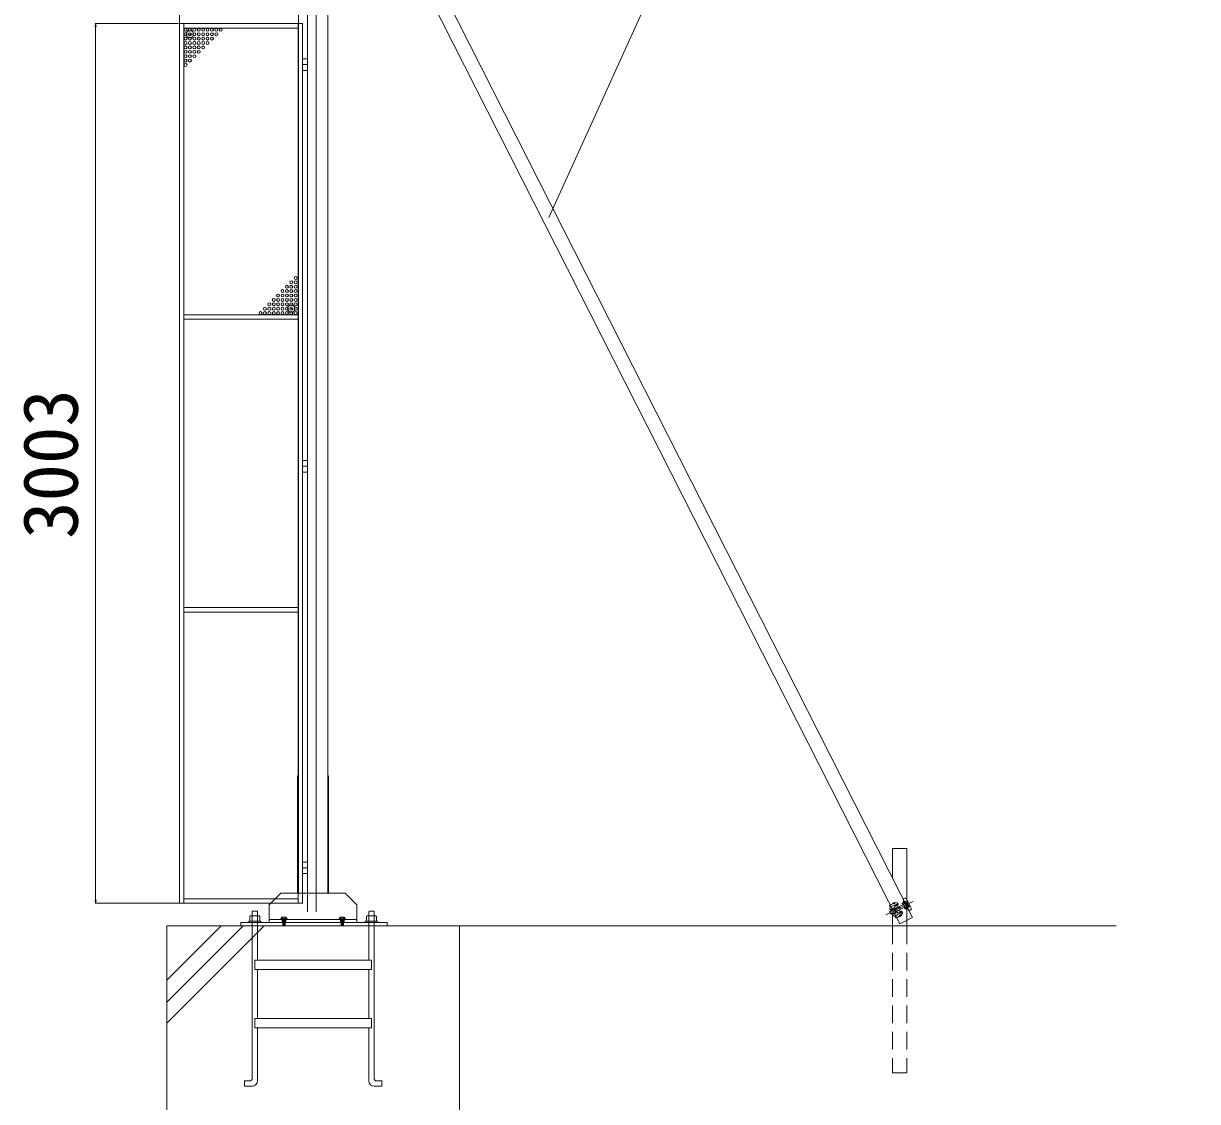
# Model space of a CAD drawing. Units: millimetres, scale not verified. Extents: x -12406 to 12406, y -8553 to 8553.
# Drawn here: x 3424 to 7433, y -5524 to -1843 of the extents above; entities that cross this region are included whole.
import ezdxf
from ezdxf.enums import TextEntityAlignment as Align

# ---------------------------------------------------------------- set-up
doc = ezdxf.new("R2010")
doc.units = ezdxf.units.MM
doc.header["$LTSCALE"] = 50
doc.header["$PDMODE"] = 32
doc.header["$PDSIZE"] = 25
for name, pattern in [('CHAIN2', [12, 9, -1, 1, -1]), ('DASHED1', [1.8, 1.2, -0.6]), ('DOUBLE_CHAIN2', [12.8, 9, -1, 0.6, -0.6, 0.6, -1])]:
    doc.linetypes.add(name, pattern=pattern)
for name, color, linetype, lineweight in [('0-0_0', 7, 'Continuous', 9), ('0-4_CYG-144', 7, 'Continuous', 9), ('0-5_CYG-36', 7, 'Continuous', 9), ('0-9_TEXT', 7, 'Continuous', 9), ('0-A_ﾒッｼュﾊﾟﾈﾙ用ﾌﾞﾛッｸ', 7, 'Continuous', 9), ('0-D_寸法', 7, 'Continuous', 9)]:
    doc.layers.add(name, color=color, linetype=linetype, lineweight=lineweight)
doc.styles.add('ＭＳ ゴシック', font='')
doc.styles.get('ＭＳ ゴシック').set_extended_font_data('MS Gothic')

msp = doc.modelspace()

# ---------------------------------------------------------------- linework, layer by layer
at = {"layer": '0-0_0', "color": 134}
for p, q in [((3668.92, -1853.49), (3670.59, -1843.5)), ((3670.59, -1843.5), (3672.25, -1853.49)), ((3668.92, -1853.49), (3672.25, -1853.49)), ((3668.92, -4836.49), (3670.59, -4846.49)), ((3668.92, -4836.49), (3672.25, -4836.49)), ((3670.59, -4846.49), (3672.25, -4836.49))]:
    msp.add_line(p, q, dxfattribs=at)
at = {"layer": '0-0_0'}
for p, q in [((3953.76, -1843.5), (3669.59, -1843.5)), ((3956.75, -4846.49), (3956.75, -1843.5)), ((3971.76, -4846.49), (3971.76, -1843.5)), ((4361.76, -4846.49), (4361.76, -1843.5)), ((4376.76, -1843.5), (4376.76, -4846.49)), ((3670.59, -1853.49), (3670.59, -4836.49)), ((4376.76, -4725.64), (4393.68, -4725.64)), ((3955.76, -4846.49), (3669.59, -4846.49))]:
    msp.add_line(p, q, dxfattribs=at)
for points in [[(4376.97, -1963.49), (4393.97, -1963.49), (4393.97, -1983.49), (4376.97, -1983.49)], [(4376.76, -2003.39), (4393.97, -2003.39), (4393.97, -1983.49)], [(4376.55, -3374.47), (4393.76, -3374.47), (4393.76, -3354.57), (4376.55, -3354.57)], [(4376.76, -3334.99), (4393.76, -3334.99), (4393.76, -3355)], [(4376.55, -4745.53), (4393.76, -4745.53), (4393.76, -4725.64), (4376.55, -4725.64)], [(4393.76, -4726.49), (4393.76, -4706.49), (4376.76, -4706.49)]]:
    msp.add_lwpolyline(points, dxfattribs=at)
at = {"layer": '0-4_CYG-144'}
for p, q in [((3912.66, -5185.17), (4173.95, -4923.98)), ((3912.66, -5110.57), (4097.97, -4925.27)), ((3913.59, -5256.24), (4245.76, -4923.98)), ((4913.59, -4923.98), (4913.59, -5921.66))]:
    msp.add_line(p, q, dxfattribs=at)
msp.add_lwpolyline([(3913.59, -4923.98), (3913.59, -5921.66), (4913.59, -5921.66)], dxfattribs=at)
at = {"layer": '0-5_CYG-36'}
for p, q in [((4463.04, -4812.03), (4463.04, -412.04)), ((6459.7, -4894.99), (4294.39, -626.91)), ((6416.43, -4917.12), (4398.31, -939.17)), ((4359.84, -4412.03), (4359.84, -4812.03)), ((4359.84, -4412.03), (4363.04, -4412.03)), ((4466.24, -4412.03), (4463.04, -4412.03)), ((4466.24, -4412.03), (4466.24, -4812.03)), ((6440.51, -4926.09), (6440.51, -4660.2)), ((4263.04, -4852.03), (4303.04, -4812.03)), ((4523.04, -4812.03), (4303.04, -4812.03)), ((4523.04, -4812.03), (4563.04, -4852.03)), ((6397.8, -4850.05), (6394.64, -4843.67)), ((6440.52, -4845.45), (6399.52, -4865.8)), ((6401.02, -4856.27), (6409.55, -4849.99)), ((6410, -4847.2), (6410.15, -4847.49)), ((6410.15, -4847.49), (6410.76, -4848.72)), ((6424.59, -4847.78), (6439.28, -4841.38)), ((6425.87, -4850.72), (6424.59, -4847.78)), ((6425.87, -4850.72), (6440.56, -4844.31)), ((6427.76, -4831.69), (6432.25, -4829.47)), ((6442.79, -4865.34), (6429.84, -4839.23)), ((6431.74, -4849.82), (6431.06, -4848.45)), ((6431.74, -4849.81), (6431.06, -4848.45)), ((6434.97, -4842.82), (6435.15, -4843.18)), ((6437.11, -4847.14), (6436.57, -4846.05)), ((6438.94, -4831.72), (6454.95, -4863.97)), ((6444.97, -4854.41), (6440.52, -4845.45)), ((6446.31, -4853.75), (6441.86, -4844.78)), ((4199.41, -4890.2), (4229.26, -4890.2)), ((4205.38, -4874.23), (4205.38, -5444.34)), ((4223.29, -4874.23), (4205.38, -4874.23)), ((4223.29, -5041.38), (4223.29, -4874.23)), ((4263.04, -4852.03), (4263.04, -4912.03)), ((4563.04, -4912.03), (4563.04, -4852.03)), ((4597.39, -4890.2), (4627.24, -4890.2)), ((4603.35, -4876.22), (4603.35, -5041.38)), ((4619.27, -4874.23), (4605.34, -4874.23)), ((4621.26, -5444.34), (4621.26, -4876.22)), ((6381.03, -4854.05), (6383.97, -4859.96)), ((6381.96, -4874.52), (6381.69, -4876.16)), ((6381.69, -4876.16), (6384.94, -4882.7)), ((6389.47, -4870.8), (6381.96, -4874.52)), ((6390.61, -4871.35), (6383.27, -4874.99)), ((6386.41, -4883.48), (6384.94, -4882.7)), ((6393.91, -4879.76), (6386.41, -4883.48)), ((6394.16, -4878.51), (6386.83, -4882.16)), ((6388.38, -4865.76), (6388.06, -4867.83)), ((6388.38, -4865.76), (6394.95, -4862.49)), ((6391.9, -4925.14), (6391.9, -4880.75)), ((6398.49, -4866.32), (6393.03, -4869.01)), ((6397.27, -4883.68), (6395.41, -4882.66)), ((6403.84, -4880.4), (6397.27, -4883.66)), ((6402.97, -4875.22), (6397.49, -4877.96)), ((6399.63, -4864.64), (6399.2, -4863.74)), ((6408.45, -4860.26), (6399.63, -4864.64)), ((6414.78, -4859.35), (6400.11, -4866.63)), ((6418.29, -4866.53), (6403.62, -4873.82)), ((6444.97, -4854.41), (6403.92, -4874.8)), ((6413.79, -4871.01), (6404.97, -4875.39)), ((6404.97, -4875.39), (6405.41, -4876.27)), ((6405.76, -4854.83), (6408.45, -4860.26)), ((6406.37, -4856.06), (6409.55, -4853.72)), ((6412.47, -4879.34), (6422.62, -4876.34)), ((6413.58, -4858.83), (6414.74, -4859.38)), ((6416.48, -4876.42), (6413.79, -4871.01)), ((6419.32, -4893.38), (6415.53, -4885.77)), ((6415.88, -4875.2), (6419.66, -4874.09)), ((6418.02, -4867.79), (6418.29, -4866.53)), ((6445.9, -4855.06), (6431.92, -4862.9)), ((6433.48, -4865.7), (6431.92, -4862.9)), ((6447.47, -4857.86), (6433.48, -4865.7)), ((6436.86, -4860.13), (6436.19, -4858.77)), ((6436.86, -4860.13), (6436.19, -4858.77)), ((6438.33, -4863.09), (6438.29, -4863)), ((6442.1, -4857.19), (6441.56, -4856.1)), ((6442.1, -4857.19), (6441.56, -4856.11)), ((6443.7, -4860.43), (6443.52, -4860.07)), ((6452.7, -4870.67), (6448.22, -4872.89)), ((7155, -4923.98), (3913.59, -4923.98)), ((4166.1, -4912.03), (4666.05, -4912.03)), ((4166.1, -4912.03), (4166.1, -4923.98)), ((4197.42, -4908.11), (4197.42, -4892.19)), ((4231.25, -4892.19), (4231.25, -4908.11)), ((4263.04, -4902.03), (4563.04, -4902.03)), ((4305.87, -4899.65), (4305.87, -4895.68)), ((4307.86, -4893.69), (4319.8, -4893.69)), ((4309.85, -4899.65), (4309.85, -4893.69)), ((4317.81, -4899.65), (4317.81, -4893.69)), ((4321.79, -4895.68), (4321.79, -4899.65)), ((4504.86, -4899.65), (4504.86, -4895.68)), ((4506.85, -4893.69), (4518.78, -4893.69)), ((4508.84, -4899.65), (4508.84, -4893.69)), ((4516.8, -4893.69), (4516.8, -4899.65)), ((4520.77, -4895.68), (4520.77, -4899.65)), ((4595.4, -4908.11), (4595.4, -4892.19)), ((4629.23, -4892.19), (4629.23, -4908.11)), ((4666.04, -4912.03), (4666.04, -4923.98)), ((6402.16, -4896.6), (6399.22, -4890.68)), ((6413.17, -4892.24), (6412.62, -4891.14)), ((6416.43, -4917.12), (6459.7, -4894.99)), ((4223.29, -5240.37), (4223.29, -5073.22)), ((4603.35, -5073.22), (4603.35, -5240.37)), ((4223.29, -5453.29), (4223.29, -5272.21)), ((4603.35, -5272.21), (4603.35, -5453.29)), ((4205.38, -5471.19), (4178.52, -5471.19)), ((4621.26, -5471.19), (4648.13, -5471.19))]:
    msp.add_line(p, q, dxfattribs=at)
at = {"layer": '0-5_CYG-36', "linetype": 'CHAIN2'}
msp.add_line((6462.18, -4840.28), (6369.07, -4886.5), dxfattribs=at)
at = {"layer": '0-5_CYG-36', "linetype": 'DOUBLE_CHAIN2'}
for p, q in [((4307.86, -4901.64), (4307.86, -4911.59)), ((4317.81, -4901.64), (4309.85, -4901.64)), ((4317.81, -4903.63), (4309.85, -4901.64)), ((4317.81, -4905.62), (4309.85, -4903.63)), ((4317.81, -4907.61), (4309.85, -4905.62)), ((4317.81, -4909.6), (4309.85, -4907.61)), ((4317.81, -4911.59), (4309.85, -4909.6)), ((4317.81, -4913.58), (4309.85, -4911.59)), ((4317.81, -4915.57), (4309.85, -4913.58)), ((4317.81, -4917.56), (4309.85, -4915.57)), ((4317.81, -4919.55), (4309.85, -4917.56)), ((4317.81, -4921.54), (4309.85, -4919.55)), ((4317.81, -4923.53), (4309.85, -4921.54)), ((4319.8, -4901.64), (4319.8, -4911.59)), ((4506.85, -4901.64), (4506.85, -4911.59)), ((4516.8, -4903.63), (4508.84, -4901.64)), ((4516.8, -4905.62), (4508.84, -4903.63)), ((4516.8, -4907.61), (4508.84, -4905.62)), ((4516.8, -4909.6), (4508.84, -4907.61)), ((4516.8, -4911.59), (4508.84, -4909.6)), ((4516.8, -4913.58), (4508.84, -4911.59)), ((4516.8, -4915.57), (4508.84, -4913.58)), ((4516.8, -4917.56), (4508.84, -4915.57)), ((4516.8, -4919.55), (4508.84, -4917.56)), ((4516.8, -4921.54), (4508.84, -4919.55)), ((4516.8, -4923.53), (4508.84, -4921.54)), ((4518.78, -4901.64), (4518.78, -4911.59))]:
    msp.add_line(p, q, dxfattribs=at)
at = {"layer": '0-5_CYG-36', "linetype": 'DASHED1'}
for p, q in [((6391.9, -4926.09), (6391.9, -5426.01)), ((6440.51, -4926.09), (6440.51, -5426.01)), ((6391.9, -5426.01), (6440.51, -5426.01))]:
    msp.add_line(p, q, dxfattribs=at)
at = {"layer": '0-5_CYG-36'}
for points in [[(6391.9, -4762.51), (6391.9, -4660.2), (6440.51, -4660.2)], [(6395.73, -4847.59), (6400.89, -4845.03), (6399.56, -4844.57), (6392.39, -4848.14), (6391.84, -4848.97)], [(6434.98, -4840.03), (6427.36, -4843.8), (6427.03, -4844.81)], [(6427.03, -4844.81), (6427.47, -4845.71), (6428.48, -4846.05), (6436.09, -4842.26), (6436.43, -4841.26), (6435.98, -4840.36)], [(6416.18, -4888.8), (6420.68, -4886.57), (6421.68, -4886.9), (6422.12, -4887.8), (6421.79, -4888.81), (6414.18, -4892.59), (6413.17, -4892.24)], [(4500.88, -4901.64), (4500.88, -4899.65), (4524.76, -4899.65), (4524.76, -4901.64)], [(4178.52, -5471.19), (4178.52, -5453.29), (4196.43, -5453.29)], [(4648.13, -5471.19), (4648.13, -5453.29), (4630.22, -5453.29)]]:
    msp.add_lwpolyline(points, dxfattribs=at)
for points in [[(6436.65, -4864.2), (6436.54, -4863.98), (6445.49, -4859.54), (6445.61, -4859.76), (6445.27, -4860.77), (6437.65, -4864.55)], [(4235.23, -4908.11), (4193.44, -4908.11), (4193.44, -4912.09), (4235.23, -4912.09)], [(4325.77, -4901.64), (4301.89, -4901.64), (4301.89, -4899.65), (4325.77, -4899.65)], [(4633.2, -4908.11), (4591.42, -4908.11), (4591.42, -4912.09), (4633.2, -4912.09)], [(4612.31, -5073.22), (4214.34, -5073.22), (4214.34, -5041.38), (4612.31, -5041.38)], [(4612.31, -5272.21), (4214.34, -5272.21), (4214.34, -5240.37), (4612.31, -5240.37)]]:
    msp.add_lwpolyline(points, close=True, dxfattribs=at)
at = {"layer": '0-5_CYG-36', "linetype": 'DOUBLE_CHAIN2'}
for points in [[(4309.85, -4899.65), (4309.85, -4923.53), (4317.81, -4923.53), (4317.81, -4899.65)], [(4508.84, -4899.65), (4508.84, -4923.53), (4516.8, -4923.53), (4516.8, -4899.65)]]:
    msp.add_lwpolyline(points, dxfattribs=at)
at = {"layer": '0-5_CYG-36'}
for centre, radius, start, end in [((6420.65, -4924.24), 80.6, 100.823, 119.434), ((6765.13, -5726.57), 946.72, 112.012, 113.741), ((6406.43, -4848.98), 4, 26.4, 106.989), ((6407.17, -4850.49), 4, 306.383, 26.4), ((6408.36, -4848.38), 2, 306.383, 26.4), ((6416.85, -4837.89), 12.55, 308.057, 29.606), ((6434.47, -4833.94), 5, 26.4, 116.4), ((6440.97, -4845.23), 4.2, 26.4, 113.538), ((6440.97, -4845.23), 1, 26.4, 113.538), ((6443.86, -4841.09), 1, 116.4, 206.4), ((4199.41, -4892.19), 1.99, 90, 180), ((4229.26, -4892.19), 1.99, 0, 90), ((4597.39, -4892.19), 1.99, 90, 180), ((4605.34, -4876.22), 1.99, 90, 180), ((4619.27, -4876.22), 1.99, 0, 90), ((4627.24, -4892.19), 1.99, 0, 90), ((6387.65, -4864.65), 5.58, 132.772, 205.788), ((6388.65, -4863.62), 6.94, 209.778, 267.587), ((6383.52, -4860.18), 0.5, 312.772, 26.4), ((6396.74, -4858.93), 10.8, 219.289, 249.774), ((6399.13, -4884.73), 6.94, 145.213, 203.022), ((6397.71, -4884.92), 5.58, 207.012, 280.028), ((6408.01, -4867.15), 15.09, 187.049, 225.751), ((6399.97, -4859.35), 7.12, 211.052, 258.011), ((6405.25, -4881.11), 8.38, 157.938, 197.834), ((6376.73, -4882.52), 28.24, 12.812, 39.975), ((6408.77, -4866.72), 10.3, 177.763, 235.639), ((6404.58, -4861.1), 6, 126.383, 206.122), ((6398.77, -4890.9), 0.5, 26.4, 100.028), ((6282.86, -4671.69), 247.98, 297.984, 304.414), ((6407.62, -4878.26), 5.56, 146.937, 208.834), ((6370.19, -4822.61), 80.6, 293.366, 311.977), ((6410.77, -4873.58), 6, 206.678, 286.417), ((6407.56, -4853.94), 2, 126.383, 206.4), ((6390.86, -4875.51), 28.24, 15.865, 36.28), ((6391.42, -4875.23), 28.24, 17.932, 34.217), ((6418.27, -4875.54), 2, 206.4, 286.417), ((6420.79, -4877.93), 4, 26.4, 106.417), ((6423.19, -4878.26), 2, 26.4, 106.417), ((6421.54, -4879.44), 4, 305.811, 26.4), ((6421.91, -4860.27), 10.25, 357.171, 55.629), ((6436.68, -4877.84), 12.55, 23.194, 104.743), ((6445.41, -4854.19), 1, 299.262, 26.4), ((6445.41, -4854.19), 4.2, 299.262, 26.4), ((6451.86, -4857.22), 1, 206.4, 296.4), ((6450.48, -4866.19), 5, 296.4, 26.4), ((4307.86, -4895.68), 1.99, 90, 180), ((4319.8, -4895.68), 1.99, 0, 90), ((4506.85, -4895.68), 1.99, 90, 180), ((4518.78, -4895.68), 1.99, 0, 90), ((4196.43, -5444.34), 8.96, 270, 0), ((4630.22, -5444.34), 8.96, 180, 270), ((4205.38, -5453.29), 17.91, 270, 0), ((4621.26, -5453.29), 17.91, 180, 270)]:
    msp.add_arc(centre, radius, start, end, dxfattribs=at)
at = {"layer": '0-5_CYG-36', "linetype": 'DOUBLE_CHAIN2'}
for centre in [(4319.8, -4895.68), (4518.78, -4895.68)]:
    msp.add_arc(centre, 1.99, 0, 90, dxfattribs=at)
at = {"layer": '0-9_TEXT'}
msp.add_lwpolyline([(5217.95, -2505.51), (5603.44, -1655.53), (7432.9, -1655.53)], dxfattribs=at)
at = {"layer": '0-A_ﾒッｼュﾊﾟﾈﾙ用ﾌﾞﾛッｸ'}
for centre in [(3977.75, -1864.7), (3977.75, -1879.7), (3992.75, -1864.7), (3992.75, -1879.7), (4007.76, -1864.7), (4007.76, -1879.7), (4022.76, -1864.7), (4022.76, -1879.7), (4037.76, -1864.7), (4037.76, -1879.7), (4052.75, -1864.7), (4052.75, -1879.7), (4067.75, -1864.7), (4067.75, -1879.7), (4082.76, -1864.7), (4082.76, -1879.7), (4097.76, -1864.7), (3977.75, -1894.7), (3977.75, -1909.7), (3977.75, -1924.7), (3992.75, -1894.7), (3992.75, -1909.7), (3992.75, -1924.7), (4007.76, -1894.7), (4007.76, -1909.7), (4007.76, -1924.7), (4022.76, -1894.7), (4022.76, -1909.7), (4022.76, -1924.7), (4037.76, -1894.7), (4037.76, -1909.7), (4037.76, -1924.7), (4052.75, -1894.7), (4052.75, -1909.7), (4067.75, -1894.7), (3977.75, -1939.7), (3977.75, -1954.7), (3992.75, -1939.7), (3992.75, -1954.7), (4007.76, -1939.7), (4007.76, -1954.7), (4022.76, -1939.7), (3977.75, -1969.7), (3977.75, -1984.7), (3992.75, -1969.7), (4338.76, -2726.7), (4353.76, -2711.7), (4353.76, -2726.7), (4308.76, -2756.7), (4323.76, -2741.7), (4323.76, -2756.7), (4338.76, -2741.7), (4338.76, -2756.7), (4353.76, -2741.7), (4353.76, -2756.7), (4263.76, -2801.7), (4278.76, -2786.7), (4278.76, -2801.7), (4293.76, -2771.7), (4293.76, -2786.7), (4293.76, -2801.7), (4308.76, -2771.7), (4308.76, -2786.7), (4308.76, -2801.7), (4323.76, -2771.7), (4323.76, -2786.7), (4323.76, -2801.7), (4338.76, -2771.7), (4338.76, -2786.7), (4338.76, -2801.7), (4353.76, -2771.7), (4353.76, -2786.7), (4353.76, -2801.7), (4233.76, -2831.7), (4248.76, -2816.7), (4248.76, -2831.7), (4263.76, -2816.7), (4263.76, -2831.7), (4278.76, -2816.7), (4278.76, -2831.7), (4293.76, -2816.7), (4293.76, -2831.7), (4308.76, -2816.7), (4308.76, -2831.7), (4323.76, -2816.7), (4323.76, -2831.7), (4338.76, -2816.7), (4338.76, -2831.7), (4353.76, -2816.7), (4353.76, -2831.7)]:
    msp.add_circle(centre, 5, dxfattribs=at)
for p in [(3992.75, -1879.7), (4338.76, -2816.7)]:
    msp.add_point(p, dxfattribs=at)
at = {"layer": '0-D_寸法'}
for p, q in [((4393.97, -4875.75), (4393.97, -641.05)), ((4363.19, -735.56), (4363.19, -4812.03)), ((3956.75, -1844.49), (3956.75, -1685.31)), ((4376.76, -1843.5), (3956.75, -1843.5)), ((4361.76, -1858.49), (3971.76, -1858.49)), ((4361.76, -2837.49), (3971.76, -2837.49)), ((4361.76, -2852.49), (3971.76, -2852.49)), ((4361.76, -3837.49), (3971.76, -3837.49)), ((4361.76, -3852.49), (3971.76, -3852.49)), ((4376.76, -4846.49), (3956.75, -4846.49)), ((4361.76, -4831.49), (3971.76, -4831.49))]:
    msp.add_line(p, q, dxfattribs=at)
msp.add_lwpolyline([(4393.97, -661.05), (4393.97, -641.05), (4423.97, -641.05), (4423.97, -4875.75)], dxfattribs=at)

# ---------------------------------------------------------------- texts
at = {"layer": '0-0_0', "style": 'ＭＳ ゴシック'}
msp.add_text('3003', height=187.7, rotation=90, dxfattribs=at).set_placement((3666.07, -3602.49), align=Align.BOTTOM_LEFT)

doc.saveas('drawing.dxf')
